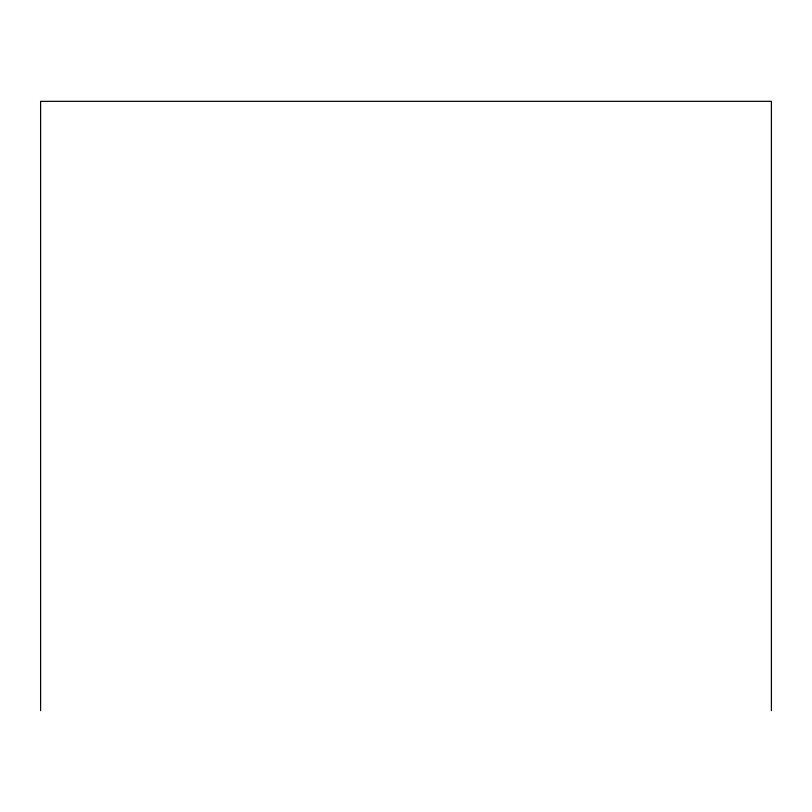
<?xml version="1.0" encoding="UTF-8"?>
<svg xmlns="http://www.w3.org/2000/svg" width="812" height="812" viewBox="0 0 812 812"><rect width="100%" height="100%" fill="white"/><g stroke="black" fill="none" stroke-linecap="round" stroke-linejoin="round"><path stroke-width="1.22" d="M771.4 710.662L771.4 101.338L40.6 101.338L40.6 710.662"/></g></svg>
